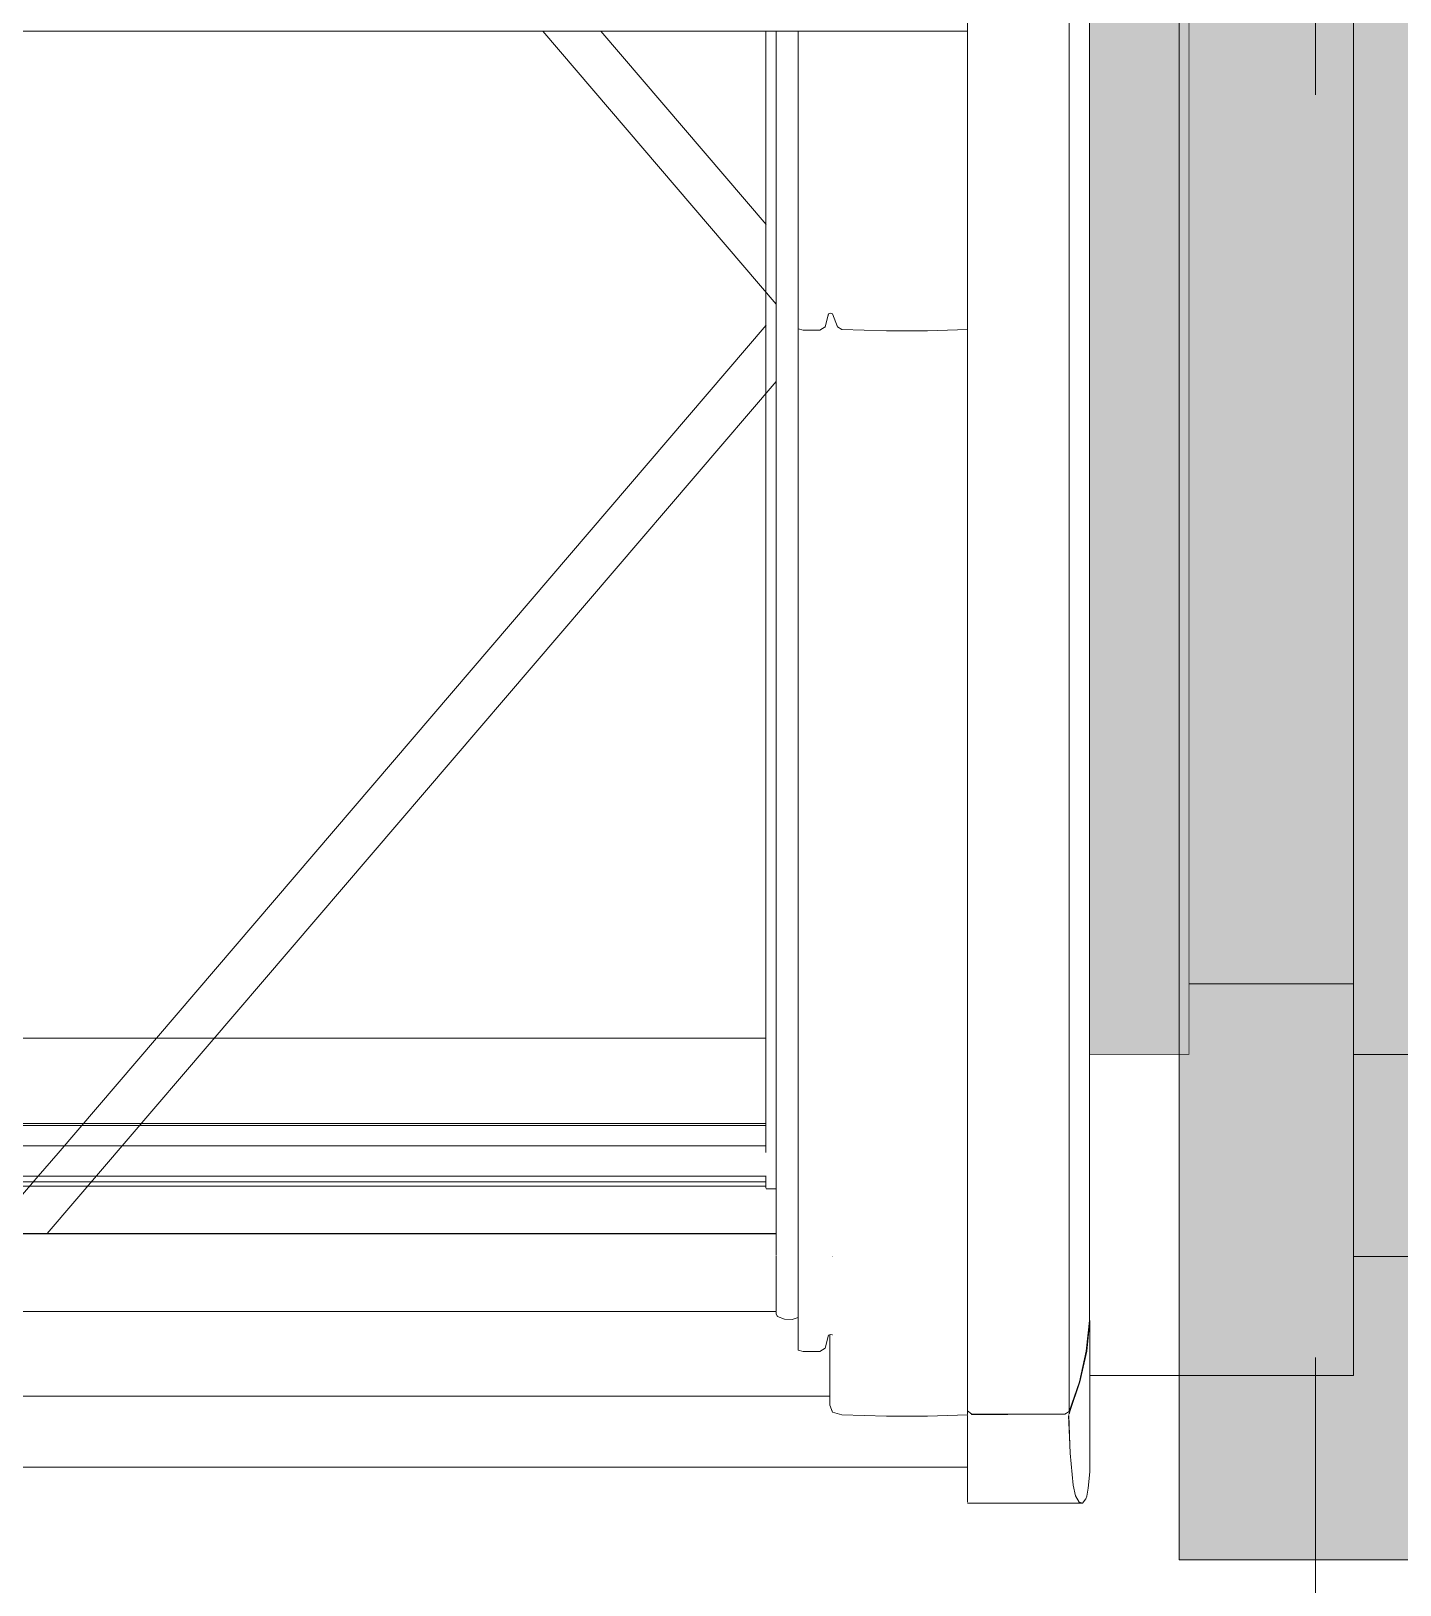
# Model space of a CAD drawing. Header units: metres. Extents: x -4 to 206, y -18 to 45.
# Drawn here: x 44.421 to 44.963, y -11.094 to -10.478 of the extents above; entities that cross this region are included whole.
import ezdxf

# ---------------------------------------------------------------- set-up
doc = ezdxf.new("R2010")
doc.units = ezdxf.units.M
doc.header["$MEASUREMENT"] = 0
doc.set_wipeout_variables(frame=1)
for name, pattern in [('Strichlinie eng', [0.002, 0.0015, -0.0005]), ('Untersicht', [0.001, 0.0005, -0.0005]), ('Wipeout_Contour', [1, 0, -1])]:
    doc.linetypes.add(name, pattern=pattern)
for name, color, linetype in [('3._DD PP STG2_4_210 Decke', 7, 'Continuous'), ('3._DD PP STG2_4_220 Bodenaufbau - Außen_ Gefälle', 7, 'Continuous'), ('3._DD PP STG2_4_310 Dachkonstruktion massiv', 7, 'Continuous'), ('3._DD PP STG2_4_325 Dachfenster', 7, 'Continuous'), ('3._DD PP STG2_4_330 Dachaufbau', 7, 'Continuous'), ('3._DD PP STG2_4_851 Marker Schnitt', 7, 'Continuous')]:
    doc.layers.add(name, color=color, linetype=linetype)

msp = doc.modelspace()

# ---------------------------------------------------------------- hatches: boundary and pattern name
at = {"layer": '3._DD PP STG2_4_325 Dachfenster', "linetype": 'Continuous', "lineweight": 0, "true_color": 0x000000}
msp.add_hatch(color=18, dxfattribs=at).paths.add_polyline_path([(44.84053, -10.27727), (44.84053, -10.88371), (44.88003, -10.88371), (44.88003, -10.18922), (44.84265, -10.18922), (44.84263, -10.23591), (44.84263, -10.2416), (44.84263, -10.25817), (44.84133, -10.27207), (44.84073, -10.27523)])

# ---------------------------------------------------------------- linework, layer by layer
at = {"layer": '3._DD PP STG2_4_210 Decke', "color": 7, "linetype": 'Continuous', "lineweight": 13, "ltscale": 1000, "true_color": 0xf4f4f4, "flags": 128}
msp.add_lwpolyline([(33.7568, -11.46359), (33.75903, -13.25371), (37.38503, -13.25371), (37.38503, -12.60871), (42.5891, -12.60871), (42.88503, -12.56618), (42.88503, -11.75871), (48.20503, -11.75871), (48.20503, -11.13371), (51.76086, -11.13371), (51.76545, -10.06371), (45.76503, -10.06371), (45.76503, -10.96371), (42.91503, -10.96371), (42.91503, -11.46359)], close=True, dxfattribs=at)
at = {"layer": '3._DD PP STG2_4_220 Bodenaufbau - Außen_ Gefälle', "color": 7, "linetype": 'Continuous', "lineweight": 13, "ltscale": 1000, "true_color": 0xf4f4f4, "flags": 128}
msp.add_lwpolyline([(33.75902, -13.24371), (37.14503, -13.24371), (37.14503, -12.59871), (39.93503, -12.59871), (42.389, -12.59871), (42.87503, -12.52887), (42.87503, -11.74871), (45.81503, -11.74871), (48.19503, -11.74871), (48.19503, -11.12371), (51.7609, -11.12371), (51.76545, -10.06371), (45.76503, -10.06371), (45.76503, -10.96371), (42.91503, -10.96371), (42.91503, -11.46359), (33.7568, -11.46359)], close=True, dxfattribs=at)
at = {"layer": '3._DD PP STG2_4_310 Dachkonstruktion massiv', "color": 255, "linetype": 'Strichlinie eng', "lineweight": 13, "ltscale": 1000, "flags": 128}
for points in [[(44.87607, -10.88371), (44.87607, -9.76371)], [(44.87607, -10.88371), (44.87607, -10.03366)], [(45.6851, -10.88371), (44.87607, -10.88371)], [(45.6851, -10.88371), (44.87607, -10.88371)]]:
    msp.add_lwpolyline(points, dxfattribs=at)
at = {"layer": '3._DD PP STG2_4_325 Dachfenster', "color": 7, "linetype": 'Continuous', "lineweight": 13, "ltscale": 1000, "true_color": 0xf4f4f4, "flags": 128}
for points in [[(44.88003, -10.18922), (44.88003, -10.88371)], [(44.88003, -10.88371), (44.84053, -10.88371)]]:
    msp.add_lwpolyline(points, dxfattribs=at)
at = {"layer": '3._DD PP STG2_4_330 Dachaufbau', "color": 7, "linetype": 'Continuous', "lineweight": 18, "ltscale": 1000, "flags": 128}
msp.add_lwpolyline([(45.81503, -11.08371), (44.87607, -11.08371)], dxfattribs=at)

# ---------------------------------------------------------------- next in the draw order: wipeouts: each hides what was drawn before it
at = {"color": 254, "linetype": 'Wipeout_Contour', "lineweight": 0, "ltscale": 184.535515}
msp.add_wipeout([(44.88003, -10.85576), (44.94503, -10.85576), (44.94503, -10.1932), (44.88003, -10.1932)], dxfattribs=at).dxf.layer = '3._DD PP STG2_4_325 Dachfenster'
at = {"color": 254, "linetype": 'Wipeout_Contour', "lineweight": 0, "ltscale": 230.675699}
msp.add_wipeout([(44.83653, -10.30022), (44.83653, -11.01324), (44.83923, -11.00116), (44.83923, -10.28844), (44.83673, -10.29963)], dxfattribs=at).dxf.layer = '3._DD PP STG2_4_325 Dachfenster'
at = {"color": 254, "linetype": 'Wipeout_Contour', "lineweight": 0, "ltscale": 277.05562}
msp.add_wipeout([(44.71643, -10.47855), (44.71643, -10.96331), (44.71653, -10.98544), (44.71643, -10.98657), (44.71693, -10.98742), (44.71693, -10.47855)], dxfattribs=at).dxf.layer = '3._DD PP STG2_4_325 Dachfenster'
at = {"color": 254, "linetype": 'Wipeout_Contour', "lineweight": 0, "ltscale": 183.813639}
msp.add_wipeout([(44.72523, -10.59639), (44.72713, -10.59688), (44.72713, -10.47855), (44.72523, -10.47855)], dxfattribs=at).dxf.layer = '3._DD PP STG2_4_325 Dachfenster'
at = {"color": 254, "linetype": 'Wipeout_Contour', "lineweight": 0, "ltscale": 183.911606}
msp.add_wipeout([(44.74253, -10.5966), (44.76013, -10.59717), (44.76013, -10.47855), (44.74253, -10.47855)], dxfattribs=at).dxf.layer = '3._DD PP STG2_4_325 Dachfenster'
at = {"color": 254, "linetype": 'Wipeout_Contour', "lineweight": 0, "ltscale": 184.039977}
msp.add_wipeout([(44.79223, -10.47855), (44.77633, -10.47855), (44.77633, -10.59717), (44.79223, -10.59665)], dxfattribs=at).dxf.layer = '3._DD PP STG2_4_325 Dachfenster'
at = {"color": 254, "linetype": 'Wipeout_Contour', "lineweight": 0, "ltscale": 183.085736}
msp.add_wipeout([(44.79223, -11.04229), (44.03783, -11.04229), (44.03783, -11.04682), (44.79223, -11.04682)], dxfattribs=at).dxf.layer = '3._DD PP STG2_4_325 Dachfenster'

# ---------------------------------------------------------------- next in the draw order: wipeouts: each hides what was drawn before it
at = {"color": 254, "linetype": 'Wipeout_Contour', "lineweight": 0, "ltscale": 230.594214}
msp.add_wipeout([(44.83923, -11.00116), (44.84053, -10.98901), (44.84053, -10.27727), (44.83943, -10.28755), (44.83923, -10.28844)], dxfattribs=at).dxf.layer = '3._DD PP STG2_4_325 Dachfenster'
at = {"color": 254, "linetype": 'Wipeout_Contour', "lineweight": 0, "ltscale": 184.203825}
msp.add_wipeout([(44.79223, -11.0248), (44.79393, -11.02605), (44.79393, -10.31274), (44.79223, -10.31274)], dxfattribs=at).dxf.layer = '3._DD PP STG2_4_325 Dachfenster'
at = {"color": 254, "linetype": 'Wipeout_Contour', "lineweight": 0, "ltscale": 183.96909}
msp.add_wipeout([(44.71973, -10.47855), (44.71693, -10.47855), (44.71693, -10.98742), (44.71973, -10.98855)], dxfattribs=at).dxf.layer = '3._DD PP STG2_4_325 Dachfenster'
at = {"color": 254, "linetype": 'Wipeout_Contour', "lineweight": 0, "ltscale": 183.831314}
msp.add_wipeout([(44.72713, -10.59688), (44.73373, -10.59688), (44.73373, -10.47855), (44.72713, -10.47855)], dxfattribs=at).dxf.layer = '3._DD PP STG2_4_325 Dachfenster'
at = {"color": 254, "linetype": 'Wipeout_Contour', "lineweight": 0, "ltscale": 183.872387}
msp.add_wipeout([(44.74073, -10.59554), (44.74253, -10.5966), (44.74253, -10.47855), (44.74073, -10.47855)], dxfattribs=at).dxf.layer = '3._DD PP STG2_4_325 Dachfenster'
at = {"color": 254, "linetype": 'Wipeout_Contour', "lineweight": 0, "ltscale": 183.978657}
msp.add_wipeout([(44.76013, -10.47855), (44.76013, -10.59717), (44.77633, -10.59717), (44.77633, -10.47855)], dxfattribs=at).dxf.layer = '3._DD PP STG2_4_325 Dachfenster'
at = {"color": 254, "linetype": 'Wipeout_Contour', "lineweight": 0, "ltscale": 183.082718}
msp.add_wipeout([(44.03783, -11.04059), (44.03783, -11.04229), (44.79223, -11.04229), (44.79223, -11.04059)], dxfattribs=at).dxf.layer = '3._DD PP STG2_4_325 Dachfenster'

# ---------------------------------------------------------------- next in the draw order: wipeouts: each hides what was drawn before it
at = {"color": 254, "linetype": 'Wipeout_Contour', "lineweight": 0, "ltscale": 184.279599}
msp.add_wipeout([(44.79393, -10.31274), (44.79393, -11.02605), (44.83073, -11.02605), (44.83073, -10.31274)], dxfattribs=at).dxf.layer = '3._DD PP STG2_4_325 Dachfenster'
at = {"color": 254, "linetype": 'Wipeout_Contour', "lineweight": 0, "ltscale": 365.209288}
msp.add_wipeout([(44.206, -10.47855), (44.11363, -10.58655), (44.11363, -10.61719), (44.40221, -10.95461), (44.42785, -10.95461), (44.71643, -10.61719), (44.71643, -10.58655), (44.62406, -10.47855)], dxfattribs=at).dxf.layer = '3._DD PP STG2_4_325 Dachfenster'
at = {"color": 254, "linetype": 'Wipeout_Contour', "lineweight": 0, "ltscale": 183.981356}
msp.add_wipeout([(44.72283, -10.47855), (44.71973, -10.47855), (44.71973, -10.98855), (44.72283, -10.98862)], dxfattribs=at).dxf.layer = '3._DD PP STG2_4_325 Dachfenster'
at = {"color": 254, "linetype": 'Wipeout_Contour', "lineweight": 0, "ltscale": 183.858514}
msp.add_wipeout([(44.73793, -10.47855), (44.73793, -10.59017), (44.73873, -10.59038), (44.73873, -10.47855)], dxfattribs=at).dxf.layer = '3._DD PP STG2_4_325 Dachfenster'
at = {"color": 254, "linetype": 'Wipeout_Contour', "lineweight": 0, "ltscale": 324.020509}
msp.add_wipeout([(44.84053, -10.88371), (44.84053, -10.98887), (44.84073, -11.01075), (44.94503, -11.01075), (44.94503, -10.85576), (44.88003, -10.85576), (44.88003, -10.88371)], dxfattribs=at).dxf.layer = '3._DD PP STG2_4_325 Dachfenster'

# ---------------------------------------------------------------- next in the draw order: linework, layer by layer
at = {"layer": '3._DD PP STG2_4_325 Dachfenster', "color": 7, "linetype": 'Continuous', "lineweight": 13, "ltscale": 1000, "flags": 128}
for points in [[(44.94503, -10.85576), (44.94503, -10.1932)], [(44.94503, -10.85576), (44.88003, -10.85576)], [(44.94503, -11.01075), (44.94503, -10.85576)]]:
    msp.add_lwpolyline(points, dxfattribs=at)
at = {"layer": '3._DD PP STG2_4_330 Dachaufbau', "color": 7, "linetype": 'Continuous', "lineweight": 18, "ltscale": 1000, "flags": 128}
msp.add_lwpolyline([(44.87607, -11.08371), (44.87607, -10.04721)], dxfattribs=at)
at = {"layer": '3._DD PP STG2_4_851 Marker Schnitt', "color": 7, "linetype": 'Untersicht', "lineweight": 13, "ltscale": 1000}
msp.add_line((44.93, 1.99629), (44.93, -15.64871), dxfattribs=at)

# ---------------------------------------------------------------- next in the draw order: wipeouts: each hides what was drawn before it
at = {"color": 254, "linetype": 'Wipeout_Contour', "lineweight": 0, "ltscale": 229.895194}
msp.add_wipeout([(44.83073, -10.31274), (44.83073, -11.02605), (44.83253, -11.0251), (44.83253, -10.312), (44.83228, -10.31265)], dxfattribs=at).dxf.layer = '3._DD PP STG2_4_325 Dachfenster'
at = {"color": 254, "linetype": 'Wipeout_Contour', "lineweight": 0, "ltscale": 137.126035}
msp.add_wipeout([(44.71643, -10.47855), (44.62406, -10.47855), (44.71643, -10.58655)], dxfattribs=at).dxf.layer = '3._DD PP STG2_4_325 Dachfenster'
at = {"color": 254, "linetype": 'Wipeout_Contour', "lineweight": 0, "ltscale": 183.991502}
msp.add_wipeout([(44.72283, -10.98862), (44.72523, -10.9878), (44.72523, -10.47855), (44.72283, -10.47855)], dxfattribs=at).dxf.layer = '3._DD PP STG2_4_325 Dachfenster'
at = {"color": 254, "linetype": 'Wipeout_Contour', "lineweight": 0, "ltscale": 183.855254}
msp.add_wipeout([(44.73713, -10.59045), (44.73793, -10.59017), (44.73793, -10.47855), (44.73713, -10.47855)], dxfattribs=at).dxf.layer = '3._DD PP STG2_4_325 Dachfenster'
at = {"color": 254, "linetype": 'Wipeout_Contour', "lineweight": 0, "ltscale": 137.395362}
msp.add_wipeout([(44.71643, -10.61719), (44.42785, -10.95461), (44.71643, -10.95461)], dxfattribs=at).dxf.layer = '3._DD PP STG2_4_325 Dachfenster'

# ---------------------------------------------------------------- next in the draw order: linework, layer by layer
at = {"layer": '3._DD PP STG2_4_325 Dachfenster', "color": 7, "linetype": 'Continuous', "lineweight": 13, "ltscale": 1000, "flags": 128}
for points in [[(44.62406, -10.47855), (44.71643, -10.58655)], [(44.64704, -10.47855), (44.71246, -10.55504)], [(44.71233, -10.92244), (44.71233, -10.47855)], [(44.41503, -10.94273), (44.42428, -10.93191), (44.43214, -10.92272), (44.71246, -10.59495)], [(44.71233, -10.87725), (44.11773, -10.87725)], [(44.71233, -10.91098), (44.11773, -10.91098)], [(44.71233, -10.91176), (44.11773, -10.91176)], [(44.71233, -10.91989), (44.11773, -10.91989)], [(44.71246, -10.93191), (44.1176, -10.93191)], [(44.71233, -10.93665), (44.71233, -10.93191)], [(44.71233, -10.9341), (44.11773, -10.9341)], [(44.71233, -10.9358), (44.11773, -10.9358)], [(44.71643, -10.93686), (44.71253, -10.93686)]]:
    msp.add_lwpolyline(points, dxfattribs=at)

# ---------------------------------------------------------------- next in the draw order: wipeouts: each hides what was drawn before it
at = {"color": 254, "linetype": 'Wipeout_Contour', "lineweight": 0, "ltscale": 230.69589}
msp.add_wipeout([(44.83253, -10.312), (44.83253, -11.0251), (44.83653, -11.01324), (44.83653, -10.30022), (44.83273, -10.31148)], dxfattribs=at).dxf.layer = '3._DD PP STG2_4_325 Dachfenster'
at = {"color": 254, "linetype": 'Wipeout_Contour', "lineweight": 0, "ltscale": 183.842392}
msp.add_wipeout([(44.73583, -10.47855), (44.73583, -10.59561), (44.73713, -10.59045), (44.73713, -10.47855)], dxfattribs=at).dxf.layer = '3._DD PP STG2_4_325 Dachfenster'
at = {"color": 254, "linetype": 'Wipeout_Contour', "lineweight": 0, "ltscale": 184.06001}
msp.add_wipeout([(44.72713, -10.59688), (44.72523, -10.59639), (44.72523, -11.00078), (44.72713, -11.00128)], dxfattribs=at).dxf.layer = '3._DD PP STG2_4_325 Dachfenster'

# ---------------------------------------------------------------- next in the draw order: wipeouts: each hides what was drawn before it
at = {"color": 254, "linetype": 'Wipeout_Contour', "lineweight": 0, "ltscale": 183.855232}
msp.add_wipeout([(44.73873, -10.59038), (44.74073, -10.59554), (44.74073, -10.47855), (44.73873, -10.47855)], dxfattribs=at).dxf.layer = '3._DD PP STG2_4_325 Dachfenster'

# ---------------------------------------------------------------- next in the draw order: wipeouts: each hides what was drawn before it
at = {"color": 254, "linetype": 'Wipeout_Contour', "lineweight": 0, "ltscale": 183.845329}
msp.add_wipeout([(44.73583, -10.47855), (44.73373, -10.47855), (44.73373, -10.59688), (44.73583, -10.59561)], dxfattribs=at).dxf.layer = '3._DD PP STG2_4_325 Dachfenster'

# ---------------------------------------------------------------- next in the draw order: linework, layer by layer
at = {"layer": '3._DD PP STG2_4_325 Dachfenster', "color": 7, "linetype": 'Continuous', "lineweight": 13, "ltscale": 1000, "flags": 128}
msp.add_lwpolyline([(44.79223, -10.47855), (44.03783, -10.47855)], dxfattribs=at)

# ---------------------------------------------------------------- next in the draw order: wipeouts: each hides what was drawn before it
at = {"color": 254, "linetype": 'Wipeout_Contour', "lineweight": 0, "ltscale": 184.076808}
msp.add_wipeout([(44.72713, -10.59688), (44.72713, -11.00128), (44.73373, -11.00128), (44.73373, -10.59688)], dxfattribs=at).dxf.layer = '3._DD PP STG2_4_325 Dachfenster'

# ---------------------------------------------------------------- next in the draw order: wipeouts: each hides what was drawn before it
at = {"color": 254, "linetype": 'Wipeout_Contour', "lineweight": 0, "ltscale": 184.093021}
msp.add_wipeout([(44.73583, -10.59561), (44.73373, -10.59688), (44.73373, -11.00128), (44.73583, -11.00001)], dxfattribs=at).dxf.layer = '3._DD PP STG2_4_325 Dachfenster'
at = {"color": 254, "linetype": 'Wipeout_Contour', "lineweight": 0, "ltscale": 640.189848}
msp.add_wipeout([(44.10483, -10.9878), (44.10483, -10.99237), (44.72523, -10.99237), (44.72523, -10.9878), (44.72283, -10.98862), (44.71973, -10.98855), (44.71693, -10.98742), (44.71643, -10.98657), (44.71643, -10.98544), (44.11363, -10.98544), (44.11363, -10.98657), (44.11313, -10.98742), (44.11033, -10.98855), (44.10723, -10.98862)], dxfattribs=at).dxf.layer = '3._DD PP STG2_4_325 Dachfenster'

# ---------------------------------------------------------------- next in the draw order: linework, layer by layer
at = {"layer": '3._DD PP STG2_4_325 Dachfenster', "color": 7, "linetype": 'Continuous', "lineweight": 13, "ltscale": 1000, "flags": 128}
for points in [[(44.72283, -10.98862), (44.72523, -10.9878)], [(44.71973, -10.98855), (44.72283, -10.98862)]]:
    msp.add_lwpolyline(points, dxfattribs=at)

# ---------------------------------------------------------------- next in the draw order: wipeouts: each hides what was drawn before it
at = {"color": 254, "linetype": 'Wipeout_Contour', "lineweight": 0, "ltscale": 184.096374}
msp.add_wipeout([(44.73583, -10.59561), (44.73583, -11.00001), (44.73713, -10.99484), (44.73713, -10.59045)], dxfattribs=at).dxf.layer = '3._DD PP STG2_4_325 Dachfenster'
at = {"color": 254, "linetype": 'Wipeout_Contour', "lineweight": 0, "ltscale": 183.022636}
msp.add_wipeout([(44.11353, -10.98523), (44.71653, -10.98523), (44.71653, -10.97462), (44.11353, -10.97462)], dxfattribs=at).dxf.layer = '3._DD PP STG2_4_325 Dachfenster'

# ---------------------------------------------------------------- next in the draw order: linework, layer by layer
at = {"layer": '3._DD PP STG2_4_325 Dachfenster', "color": 7, "linetype": 'Continuous', "lineweight": 13, "ltscale": 1000, "flags": 128}
for points in [[(44.72523, -10.59639), (44.72713, -10.59688), (44.73373, -10.59688)], [(44.71653, -10.98544), (44.11353, -10.98544)], [(44.71643, -10.98657), (44.71643, -10.98544)], [(44.71643, -10.98657), (44.71693, -10.98742)], [(44.71693, -10.98742), (44.71973, -10.98855)]]:
    msp.add_lwpolyline(points, dxfattribs=at)

# ---------------------------------------------------------------- next in the draw order: wipeouts: each hides what was drawn before it
at = {"color": 254, "linetype": 'Wipeout_Contour', "lineweight": 0, "ltscale": 184.098202}
msp.add_wipeout([(44.73713, -10.59045), (44.73713, -10.99484), (44.73793, -10.99456), (44.73793, -10.59017)], dxfattribs=at).dxf.layer = '3._DD PP STG2_4_325 Dachfenster'
at = {"color": 254, "linetype": 'Wipeout_Contour', "lineweight": 0, "ltscale": 183.015442}
msp.add_wipeout([(44.11353, -10.97462), (44.71653, -10.97462), (44.71653, -10.97031), (44.11353, -10.97031)], dxfattribs=at).dxf.layer = '3._DD PP STG2_4_325 Dachfenster'

# ---------------------------------------------------------------- next in the draw order: wipeouts: each hides what was drawn before it
at = {"color": 254, "linetype": 'Wipeout_Contour', "lineweight": 0, "ltscale": 184.22219}
msp.add_wipeout([(44.73793, -10.99456), (44.73863, -10.99475), (44.73873, -10.59038), (44.73793, -10.59017)], dxfattribs=at).dxf.layer = '3._DD PP STG2_4_325 Dachfenster'
at = {"color": 254, "linetype": 'Wipeout_Contour', "lineweight": 0, "ltscale": 183.010968}
msp.add_wipeout([(44.11353, -10.97031), (44.71653, -10.97031), (44.71653, -10.96529), (44.11353, -10.96529)], dxfattribs=at).dxf.layer = '3._DD PP STG2_4_325 Dachfenster'

# ---------------------------------------------------------------- next in the draw order: wipeouts: each hides what was drawn before it
at = {"color": 254, "linetype": 'Wipeout_Contour', "lineweight": 0, "ltscale": 184.109085}
msp.add_wipeout([(44.73873, -10.59038), (44.73873, -10.99481), (44.74073, -10.99997), (44.74073, -10.59554)], dxfattribs=at).dxf.layer = '3._DD PP STG2_4_325 Dachfenster'
at = {"color": 254, "linetype": 'Wipeout_Contour', "lineweight": 0, "ltscale": 183.008133}
msp.add_wipeout([(44.11353, -10.96529), (44.71653, -10.96529), (44.71653, -10.96444), (44.11353, -10.96444)], dxfattribs=at).dxf.layer = '3._DD PP STG2_4_325 Dachfenster'

# ---------------------------------------------------------------- next in the draw order: linework, layer by layer
at = {"layer": '3._DD PP STG2_4_325 Dachfenster', "color": 7, "linetype": 'Continuous', "lineweight": 13, "ltscale": 1000, "flags": 128}
for points in [[(44.73583, -10.59561), (44.73713, -10.59045)], [(44.73713, -10.59045), (44.73793, -10.59017)], [(44.73793, -10.59017), (44.73873, -10.59038)], [(44.73373, -10.59688), (44.73583, -10.59561)]]:
    msp.add_lwpolyline(points, dxfattribs=at)

# ---------------------------------------------------------------- next in the draw order: wipeouts: each hides what was drawn before it
at = {"color": 254, "linetype": 'Wipeout_Contour', "lineweight": 0, "ltscale": 184.119543}
msp.add_wipeout([(44.74073, -10.59554), (44.74073, -10.99997), (44.74253, -11.00103), (44.74253, -10.5966)], dxfattribs=at).dxf.layer = '3._DD PP STG2_4_325 Dachfenster'
at = {"color": 254, "linetype": 'Wipeout_Contour', "lineweight": 0, "ltscale": 274.494889}
msp.add_wipeout([(44.11363, -10.96331), (44.11353, -10.96444), (44.71653, -10.96444), (44.71653, -10.96358), (44.71643, -10.96253), (44.11363, -10.96253)], dxfattribs=at).dxf.layer = '3._DD PP STG2_4_325 Dachfenster'

# ---------------------------------------------------------------- next in the draw order: wipeouts: each hides what was drawn before it
at = {"color": 254, "linetype": 'Wipeout_Contour', "lineweight": 0, "ltscale": 184.158117}
msp.add_wipeout([(44.74253, -10.5966), (44.74253, -11.00103), (44.76013, -11.0016), (44.76013, -10.59717)], dxfattribs=at).dxf.layer = '3._DD PP STG2_4_325 Dachfenster'
at = {"color": 254, "linetype": 'Wipeout_Contour', "lineweight": 0, "ltscale": 183.005389}
msp.add_wipeout([(44.11363, -10.96147), (44.11363, -10.96253), (44.71643, -10.96253), (44.71643, -10.96147)], dxfattribs=at).dxf.layer = '3._DD PP STG2_4_325 Dachfenster'
at = {"color": 254, "linetype": 'Wipeout_Contour', "lineweight": 0, "ltscale": 184.835017}
msp.add_wipeout([(44.73773, -10.99463), (44.73773, -11.02253), (44.73873, -10.99488), (44.73793, -10.99456)], dxfattribs=at).dxf.layer = '3._DD PP STG2_4_325 Dachfenster'

# ---------------------------------------------------------------- next in the draw order: linework, layer by layer
at = {"layer": '3._DD PP STG2_4_325 Dachfenster', "color": 7, "linetype": 'Continuous', "lineweight": 13, "ltscale": 1000, "flags": 128}
for points in [[(44.73873, -10.59038), (44.74073, -10.59554)], [(44.74073, -10.59554), (44.74253, -10.5966)]]:
    msp.add_lwpolyline(points, dxfattribs=at)

# ---------------------------------------------------------------- next in the draw order: wipeouts: each hides what was drawn before it
at = {"color": 254, "linetype": 'Wipeout_Contour', "lineweight": 0, "ltscale": 184.224106}
msp.add_wipeout([(44.76013, -10.59717), (44.76013, -11.0016), (44.77633, -11.0016), (44.77633, -10.59717)], dxfattribs=at).dxf.layer = '3._DD PP STG2_4_325 Dachfenster'
at = {"color": 254, "linetype": 'Wipeout_Contour', "lineweight": 0, "ltscale": 183.004574}
msp.add_wipeout([(44.11363, -10.96147), (44.71643, -10.96147), (44.71643, -10.96083), (44.11363, -10.96083)], dxfattribs=at).dxf.layer = '3._DD PP STG2_4_325 Dachfenster'

# ---------------------------------------------------------------- next in the draw order: wipeouts: each hides what was drawn before it
at = {"color": 254, "linetype": 'Wipeout_Contour', "lineweight": 0, "ltscale": 184.286236}
msp.add_wipeout([(44.77633, -11.0016), (44.79223, -11.00108), (44.79223, -10.59665), (44.77633, -10.59717)], dxfattribs=at).dxf.layer = '3._DD PP STG2_4_325 Dachfenster'
at = {"color": 254, "linetype": 'Wipeout_Contour', "lineweight": 0, "ltscale": 183.003928}
msp.add_wipeout([(44.11363, -10.96012), (44.11363, -10.96083), (44.71643, -10.96083), (44.71643, -10.96012)], dxfattribs=at).dxf.layer = '3._DD PP STG2_4_325 Dachfenster'

# ---------------------------------------------------------------- next in the draw order: linework, layer by layer
at = {"layer": '3._DD PP STG2_4_325 Dachfenster', "color": 7, "linetype": 'Continuous', "lineweight": 13, "ltscale": 1000, "flags": 128}
for points in [[(44.74253, -10.5966), (44.76013, -10.59717), (44.77633, -10.59717), (44.79223, -10.59665)], [(44.71653, -10.96358), (44.71653, -10.96444), (44.71653, -10.96529), (44.71653, -10.97031), (44.71653, -10.97462), (44.71653, -10.98523)]]:
    msp.add_lwpolyline(points, dxfattribs=at)

# ---------------------------------------------------------------- next in the draw order: wipeouts: each hides what was drawn before it
at = {"color": 254, "linetype": 'Wipeout_Contour', "lineweight": 0, "ltscale": 183.001004}
msp.add_wipeout([(44.11363, -10.95468), (44.11363, -10.96012), (44.71643, -10.96012), (44.71643, -10.95468)], dxfattribs=at).dxf.layer = '3._DD PP STG2_4_325 Dachfenster'
at = {"color": 254, "linetype": 'Wipeout_Contour', "lineweight": 0, "ltscale": 184.485585}
msp.add_wipeout([(44.77633, -11.02691), (44.79223, -11.0264), (44.79223, -11.00108), (44.77633, -11.0016)], dxfattribs=at).dxf.layer = '3._DD PP STG2_4_325 Dachfenster'

# ---------------------------------------------------------------- next in the draw order: linework, layer by layer
at = {"layer": '3._DD PP STG2_4_325 Dachfenster', "color": 7, "linetype": 'Continuous', "lineweight": 13, "ltscale": 1000, "flags": 128}
for points in [[(44.71643, -10.96331), (44.71643, -10.47855)], [(44.42785, -10.95461), (44.71643, -10.61719)], [(44.71643, -10.95461), (44.11363, -10.95461)], [(44.71643, -10.95468), (44.11363, -10.95468)]]:
    msp.add_lwpolyline(points, dxfattribs=at)

# ---------------------------------------------------------------- next in the draw order: wipeouts: each hides what was drawn before it
at = {"color": 254, "linetype": 'Wipeout_Contour', "lineweight": 0, "ltscale": 184.423996}
msp.add_wipeout([(44.77633, -11.0016), (44.76013, -11.0016), (44.76013, -11.02691), (44.77633, -11.02691)], dxfattribs=at).dxf.layer = '3._DD PP STG2_4_325 Dachfenster'

# ---------------------------------------------------------------- next in the draw order: wipeouts: each hides what was drawn before it
at = {"color": 254, "linetype": 'Wipeout_Contour', "lineweight": 0, "ltscale": 184.357764}
msp.add_wipeout([(44.74253, -11.02635), (44.76013, -11.02691), (44.76013, -11.0016), (44.74253, -11.00103)], dxfattribs=at).dxf.layer = '3._DD PP STG2_4_325 Dachfenster'

# ---------------------------------------------------------------- next in the draw order: wipeouts: each hides what was drawn before it
at = {"color": 254, "linetype": 'Wipeout_Contour', "lineweight": 0, "ltscale": 184.642912}
msp.add_wipeout([(44.73773, -11.02253), (44.73874, -11.0252), (44.74073, -10.99997), (44.73873, -10.99488)], dxfattribs=at).dxf.layer = '3._DD PP STG2_4_325 Dachfenster'

# ---------------------------------------------------------------- next in the draw order: wipeouts: each hides what was drawn before it
at = {"color": 254, "linetype": 'Wipeout_Contour', "lineweight": 0, "ltscale": 137.864091}
msp.add_wipeout([(44.73873, -11.02528), (44.74253, -11.02635), (44.74253, -11.00103)], dxfattribs=at).dxf.layer = '3._DD PP STG2_4_325 Dachfenster'

# ---------------------------------------------------------------- next in the draw order: wipeouts: each hides what was drawn before it
at = {"color": 254, "linetype": 'Wipeout_Contour', "lineweight": 0, "ltscale": 138.095452}
msp.add_wipeout([(44.73873, -11.02528), (44.74253, -11.00103), (44.74073, -10.99997)], dxfattribs=at).dxf.layer = '3._DD PP STG2_4_325 Dachfenster'

# ---------------------------------------------------------------- next in the draw order: wipeouts: each hides what was drawn before it
at = {"color": 254, "linetype": 'Wipeout_Contour', "lineweight": 0, "ltscale": 731.958863}
msp.add_wipeout([(44.09233, -11.00694), (44.73773, -11.00694), (44.73773, -10.99463), (44.73713, -10.99484), (44.73583, -11.00001), (44.73373, -11.00128), (44.72713, -11.00128), (44.72523, -11.00078), (44.72523, -10.99237), (44.10483, -10.99237), (44.10483, -11.00078), (44.10293, -11.00128), (44.09633, -11.00128), (44.09423, -11), (44.09293, -10.99484), (44.09233, -10.99463)], dxfattribs=at).dxf.layer = '3._DD PP STG2_4_325 Dachfenster'

# ---------------------------------------------------------------- next in the draw order: linework, layer by layer
at = {"layer": '3._DD PP STG2_4_325 Dachfenster', "color": 7, "linetype": 'Continuous', "lineweight": 13, "ltscale": 1000, "flags": 128}
for points in [[(44.72523, -11.00078), (44.72523, -10.59639), (44.72523, -10.47855)], [(44.73373, -11.00128), (44.73583, -11.00001)], [(44.73583, -11.00001), (44.73713, -10.99484)], [(44.73713, -10.99484), (44.73793, -10.99456)], [(44.73793, -10.99456), (44.73863, -10.99475)], [(44.72523, -11.00078), (44.72713, -11.00128), (44.73373, -11.00128)]]:
    msp.add_lwpolyline(points, dxfattribs=at)

# ---------------------------------------------------------------- next in the draw order: wipeouts: each hides what was drawn before it
at = {"color": 254, "linetype": 'Wipeout_Contour', "lineweight": 0, "ltscale": 183.05461}
msp.add_wipeout([(44.73773, -11.00694), (44.09233, -11.00694), (44.09233, -11.01889), (44.73773, -11.01889)], dxfattribs=at).dxf.layer = '3._DD PP STG2_4_325 Dachfenster'

# ---------------------------------------------------------------- next in the draw order: wipeouts: each hides what was drawn before it
at = {"color": 254, "linetype": 'Wipeout_Contour', "lineweight": 0, "ltscale": 731.853812}
msp.add_wipeout([(44.05373, -11.02691), (44.03783, -11.0264), (44.03783, -11.03727), (44.79223, -11.03727), (44.79223, -11.0264), (44.77633, -11.02691), (44.76013, -11.02691), (44.74253, -11.02635), (44.73873, -11.02528), (44.73773, -11.02253), (44.73773, -11.01896), (44.09233, -11.01896), (44.09233, -11.02253), (44.09133, -11.02528), (44.08753, -11.02635), (44.06993, -11.02691)], dxfattribs=at).dxf.layer = '3._DD PP STG2_4_325 Dachfenster'

# ---------------------------------------------------------------- next in the draw order: linework, layer by layer
at = {"layer": '3._DD PP STG2_4_325 Dachfenster', "color": 7, "linetype": 'Continuous', "lineweight": 13, "ltscale": 1000, "flags": 128}
for points in [[(44.73773, -10.99463), (44.73773, -11.02253)], [(44.73773, -11.01896), (44.09233, -11.01896)], [(44.73773, -11.02253), (44.73873, -11.02528)]]:
    msp.add_lwpolyline(points, dxfattribs=at)

# ---------------------------------------------------------------- next in the draw order: wipeouts: each hides what was drawn before it
at = {"color": 254, "linetype": 'Wipeout_Contour', "lineweight": 0, "ltscale": 552.57358}
msp.add_wipeout([(44.79393, -11.02605), (44.79223, -11.0248), (44.79223, -11.02619), (44.83231, -11.02619), (44.83273, -11.0251), (44.83673, -11.01324), (44.83943, -11.00116), (44.84073, -10.98901), (44.83923, -11.00116), (44.83653, -11.01324), (44.83253, -11.0251), (44.83073, -11.02605)], dxfattribs=at).dxf.layer = '3._DD PP STG2_4_325 Dachfenster'
at = {"color": 254, "linetype": 'Wipeout_Contour', "lineweight": 0, "ltscale": 183.08081}
msp.add_wipeout([(44.03783, -11.03833), (44.03783, -11.04059), (44.79223, -11.04059), (44.79223, -11.03833)], dxfattribs=at).dxf.layer = '3._DD PP STG2_4_325 Dachfenster'

# ---------------------------------------------------------------- next in the draw order: wipeouts: each hides what was drawn before it
at = {"color": 254, "linetype": 'Wipeout_Contour', "lineweight": 0, "ltscale": 277.13103}
msp.add_wipeout([(44.83673, -11.01324), (44.83673, -11.061), (44.83773, -11.06138), (44.83904, -11.05961), (44.83943, -11.05851), (44.83943, -11.00116)], dxfattribs=at).dxf.layer = '3._DD PP STG2_4_325 Dachfenster'
at = {"color": 254, "linetype": 'Wipeout_Contour', "lineweight": 0, "ltscale": 139.041721}
msp.add_wipeout([(44.79223, -11.02662), (44.83222, -11.02662), (44.79223, -11.02619)], dxfattribs=at).dxf.layer = '3._DD PP STG2_4_325 Dachfenster'
at = {"color": 254, "linetype": 'Wipeout_Contour', "lineweight": 0, "ltscale": 183.0792}
msp.add_wipeout([(44.03783, -11.03833), (44.79223, -11.03833), (44.79223, -11.03727), (44.03783, -11.03727)], dxfattribs=at).dxf.layer = '3._DD PP STG2_4_325 Dachfenster'

# ---------------------------------------------------------------- next in the draw order: wipeouts: each hides what was drawn before it
at = {"color": 254, "linetype": 'Wipeout_Contour', "lineweight": 0, "ltscale": 231.099702}
msp.add_wipeout([(44.84073, -10.98901), (44.83943, -11.00116), (44.83943, -11.05851), (44.83996, -11.0554), (44.84073, -11.04897)], dxfattribs=at).dxf.layer = '3._DD PP STG2_4_325 Dachfenster'
at = {"color": 254, "linetype": 'Wipeout_Contour', "lineweight": 0, "ltscale": 137.931675}
msp.add_wipeout([(44.83273, -11.0251), (44.83231, -11.02619), (44.83273, -11.03826)], dxfattribs=at).dxf.layer = '3._DD PP STG2_4_325 Dachfenster'

# ---------------------------------------------------------------- next in the draw order: linework, layer by layer
at = {"layer": '3._DD PP STG2_4_325 Dachfenster', "color": 7, "linetype": 'Continuous', "lineweight": 13, "ltscale": 1000, "flags": 128}
for points in [[(44.84053, -10.98901), (44.84053, -10.27727)], [(44.84073, -10.98901), (44.84073, -11.04897)], [(44.84073, -11.01075), (44.94503, -11.01075)]]:
    msp.add_lwpolyline(points, dxfattribs=at)

# ---------------------------------------------------------------- next in the draw order: wipeouts: each hides what was drawn before it
at = {"color": 254, "linetype": 'Wipeout_Contour', "lineweight": 0, "ltscale": 324.006859}
msp.add_wipeout([(44.83273, -11.03826), (44.83285, -11.04149), (44.83406, -11.05419), (44.83503, -11.05849), (44.83643, -11.06093), (44.83673, -11.01324), (44.83273, -11.0251)], dxfattribs=at).dxf.layer = '3._DD PP STG2_4_325 Dachfenster'

# ---------------------------------------------------------------- next in the draw order: wipeouts: each hides what was drawn before it
at = {"color": 254, "linetype": 'Wipeout_Contour', "lineweight": 0, "ltscale": 184.657584}
msp.add_wipeout([(44.83285, -11.04149), (44.79223, -11.04149), (44.79223, -11.05419), (44.83406, -11.05419)], dxfattribs=at).dxf.layer = '3._DD PP STG2_4_325 Dachfenster'
at = {"color": 254, "linetype": 'Wipeout_Contour', "lineweight": 0, "ltscale": 184.709191}
msp.add_wipeout([(44.79223, -11.06138), (44.83773, -11.06138), (44.83673, -11.061), (44.79223, -11.06093)], dxfattribs=at).dxf.layer = '3._DD PP STG2_4_325 Dachfenster'

# ---------------------------------------------------------------- next in the draw order: linework, layer by layer
at = {"layer": '3._DD PP STG2_4_325 Dachfenster', "color": 7, "linetype": 'Continuous', "lineweight": 13, "ltscale": 1000, "flags": 128}
msp.add_lwpolyline([(44.03783, -11.0471), (44.79223, -11.0471)], dxfattribs=at)

# ---------------------------------------------------------------- next in the draw order: wipeouts: each hides what was drawn before it
at = {"color": 254, "linetype": 'Wipeout_Contour', "lineweight": 0, "ltscale": 230.387917}
msp.add_wipeout([(44.79223, -11.02662), (44.79223, -11.04149), (44.83285, -11.04149), (44.83273, -11.03826), (44.83222, -11.02662)], dxfattribs=at).dxf.layer = '3._DD PP STG2_4_325 Dachfenster'
at = {"color": 254, "linetype": 'Wipeout_Contour', "lineweight": 0, "ltscale": 184.676159}
msp.add_wipeout([(44.79223, -11.05849), (44.79223, -11.06093), (44.83643, -11.06093), (44.83503, -11.05849)], dxfattribs=at).dxf.layer = '3._DD PP STG2_4_325 Dachfenster'

# ---------------------------------------------------------------- next in the draw order: linework, layer by layer
at = {"layer": '3._DD PP STG2_4_325 Dachfenster', "color": 7, "linetype": 'Continuous', "lineweight": 13, "ltscale": 1000, "flags": 128}
for points in [[(44.79223, -11.0248), (44.79223, -10.31274)], [(44.83253, -11.0251), (44.83253, -10.312)], [(44.84073, -10.98901), (44.83943, -11.00116), (44.83673, -11.01324), (44.83273, -11.0251), (44.83231, -11.02619)], [(44.84053, -10.98901), (44.83923, -11.00116), (44.83653, -11.01324), (44.83253, -11.0251)], [(44.79393, -11.02605), (44.79223, -11.0248)], [(44.79223, -11.0248), (44.79223, -11.02619)], [(44.73873, -11.02528), (44.74253, -11.02635), (44.76013, -11.02691), (44.77633, -11.02691), (44.79223, -11.0264)], [(44.83073, -11.02605), (44.79393, -11.02605)], [(44.83253, -11.0251), (44.83073, -11.02605)]]:
    msp.add_lwpolyline(points, dxfattribs=at)

# ---------------------------------------------------------------- next in the draw order: wipeouts: each hides what was drawn before it
at = {"color": 254, "linetype": 'Wipeout_Contour', "lineweight": 0, "ltscale": 184.661549}
msp.add_wipeout([(44.83406, -11.05419), (44.79223, -11.05419), (44.79223, -11.05849), (44.83503, -11.05849)], dxfattribs=at).dxf.layer = '3._DD PP STG2_4_325 Dachfenster'

# ---------------------------------------------------------------- next in the draw order: hatches: boundary and pattern name
at = {"layer": '3._DD PP STG2_4_330 Dachaufbau', "linetype": 'Continuous', "lineweight": 0, "true_color": 0x000000}
msp.add_hatch(color=18, dxfattribs=at).paths.add_polyline_path([(44.87607, -10.04721), (44.87607, -11.08371), (45.81503, -11.08371), (45.81503, -9.5687), (42.96503, -9.5687), (42.96503, -11.08371), (43.21607, -11.08371), (43.21607, -10.04721)])

# ---------------------------------------------------------------- next in the draw order: linework, layer by layer
at = {"layer": '3._DD PP STG2_4_325 Dachfenster', "color": 7, "linetype": 'Continuous', "lineweight": 13, "ltscale": 1000, "flags": 128}
for points in [[(44.79223, -11.02662), (44.79223, -11.04149), (44.79223, -11.05419), (44.79223, -11.05849), (44.79223, -11.06093)], [(44.83222, -11.02662), (44.83273, -11.03826), (44.83285, -11.04149), (44.83406, -11.05419), (44.83503, -11.05849), (44.83643, -11.06093), (44.83773, -11.06138), (44.83904, -11.05961), (44.83943, -11.05851), (44.83996, -11.0554), (44.84073, -11.04897)], [(44.83773, -11.06138), (44.79223, -11.06138)]]:
    msp.add_lwpolyline(points, dxfattribs=at)

doc.saveas('drawing.dxf')
